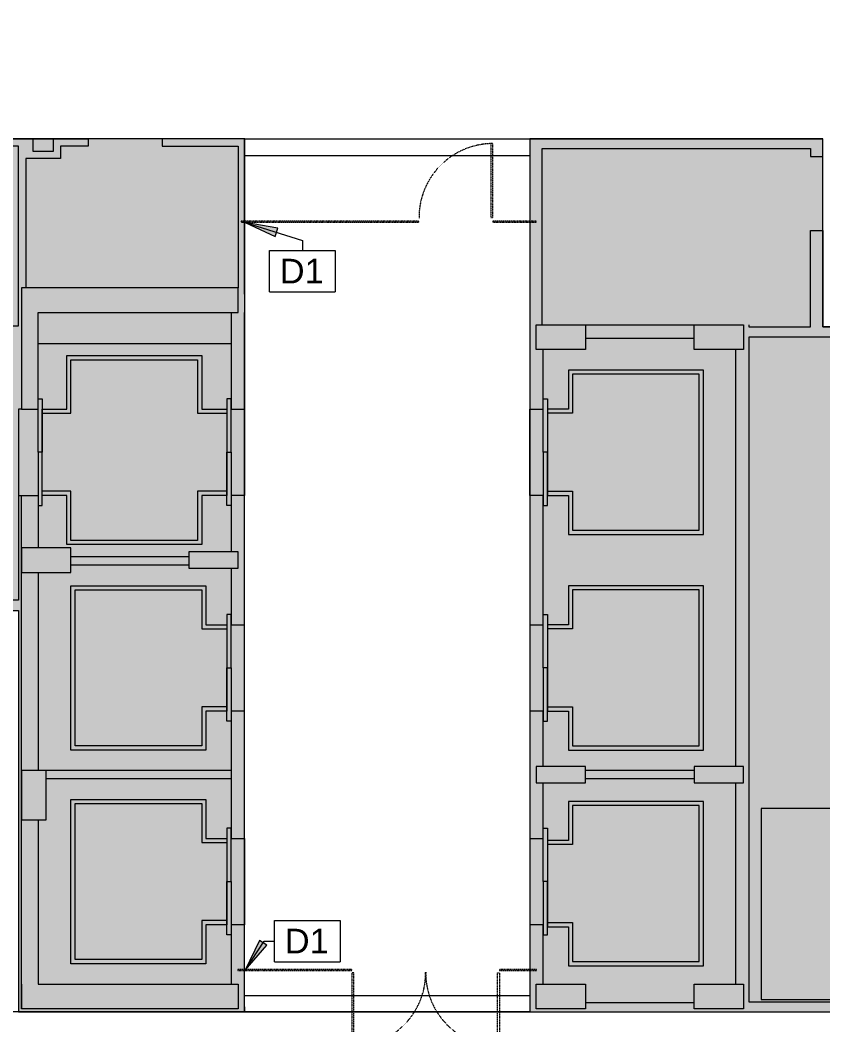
# Model space of a CAD drawing. Header units: inches. Extents: x 3 to 2535, y 0 to 2055.
# Drawn here: x 1382.2 to 1773.2, y 806.7 to 1295.9 of the extents above; entities that cross this region are included whole.
import ezdxf

# ---------------------------------------------------------------- set-up
doc = ezdxf.new("R2010")
doc.units = ezdxf.units.IN
doc.header["$MEASUREMENT"] = 0
doc.linetypes.add('Demolished', pattern=[0.1875, 0.125, -0.0625])
for name, color, linetype, lineweight in [('A-ANNO-KEYN', 231, 'Continuous', 9), ('A-DETL', 90, 'Continuous', 9), ('A-DETL-GENF', 92, 'Continuous', 9), ('A-DOOR', 31, 'Demolished', 9), ('CORE', 7, 'Continuous', 9), ('I-WALL', 2, 'Demolished', 9), ('Victor Bldg - 8th Floor_LINK_dwg', 8, 'Continuous', 9)]:
    doc.layers.add(name, color=color, linetype=linetype, lineweight=lineweight)
doc.styles.add('Arial', font='arial.ttf', dxfattribs={"height": 12})

# ---------------------------------------------------------------- blocks, each defined once
blk = doc.blocks.new('Door - Glass Single - Patch - Short Handle-7919625-Level XX  DEMOLITION')
at = {"layer": 'A-DOOR', "color": 250, "lineweight": 20}
for p, q in [((17, 38), (17, 2)), ((18, 38), (17, 38)), ((18, 2), (18, 38)), ((17, 2), (18, 2))]:
    blk.add_line(p, q, dxfattribs=at)
at = {"layer": 'A-DOOR', "color": 7}
blk.add_arc((18, 2), 36, 90, 180.5, dxfattribs=at)
blk = doc.blocks.new('Door - Glass Double - Patch - Long Pull-7939330-Level XX  DEMOLITION')
at = {"layer": 'A-DOOR', "color": 250, "lineweight": 20}
for p, q in [((-36, 37.26), (-35, 37.26)), ((-36, 1.26), (-36, 37.26)), ((-35, 37.26), (-35, 1.26)), ((35, 37.26), (35, 1.26)), ((36, 37.26), (35, 37.26)), ((36, 1.26), (36, 37.26)), ((-35, 1.26), (-36, 1.26)), ((35, 1.26), (36, 1.26))]:
    blk.add_line(p, q, dxfattribs=at)
at = {"layer": 'A-DOOR', "color": 7}
for centre, start, end in [((-36, 1.26), 359.5, 90), ((36, 1.26), 90, 180.5)]:
    blk.add_arc(centre, 36, start, end, dxfattribs=at)
blk = doc.blocks.new('Victor Bldg - 8th Floor_LINK_dwg-6972240-Level XX  DEMOLITION')
at = {"layer": 'CORE'}
for p, q in [((1768.5, 1238), (1717.31, 1238)), ((1491.5, 1230), (1630.5, 1230)), ((1383, 1165.5), (1383, 1153.5)), ((1657.5, 1141), (1710.5, 1141)), ((1391, 1138.5), (1485.37, 1138.5)), ((1730.62, 1135.5), (1730.62, 932.5)), ((1381.5, 1064.5), (1383, 1064.5)), ((1464.5, 1034.5), (1407, 1034.5)), ((1464.5, 1030.5), (1407, 1030.5)), ((1391, 1027), (1391, 930.5)), ((1710.5, 930.5), (1657.5, 930.5)), ((1485, 926.5), (1395, 926.5)), ((1710.5, 926.5), (1657.5, 926.5)), ((1730.62, 924.5), (1730.62, 826.5)), ((1383, 826.5), (1383, 814.5)), ((1491.5, 821), (1630.5, 821)), ((1710.5, 817.5), (1657.5, 817.5))]:
    blk.add_line(p, q, dxfattribs=at)
at = {"layer": 'CORE', "flags": 128}
for points in [[(1098, 1220), (1042, 1220), (1042, 1084.12), (1318, 1084.12), (1318, 1151), (1321.5, 1151), (1321.5, 1147), (1381.5, 1147), (1381.5, 1234.5), (1377.5, 1234.5), (1377.5, 1238), (1388.5, 1238), (1388.5, 1232), (1398.5, 1232), (1398.5, 1238), (1388.5, 1238), (1398.5, 1238), (1415.37, 1238), (1415.37, 1234.5), (1402, 1234.5), (1402, 1228.5), (1385, 1228.5), (1385, 1165.5)], [(1491.5, 1238), (1451.37, 1238), (1451.37, 1234.5), (1488.37, 1234.5), (1488.37, 1165.5)], [(1491.5, 1162.5), (1491.5, 1238), (1630.5, 1238), (1630.5, 1147.5), (1630.5, 1106.5)], [(1636.5, 1147.5), (1636.5, 1233.38), (1767.13, 1233.38), (1767.13, 1229.38), (1773.13, 1229.38), (1773.13, 1238), (1630.5, 1238)], [(1737.12, 1147.5), (1737.12, 1146.5), (1767.13, 1146.5), (1767.13, 1193.38), (1773.13, 1193.38), (1773.13, 1146.5), (1777.13, 1146.5), (1777.13, 1141.5), (1737.12, 1141.5), (1737.12, 818), (1947.63, 818), (1947.63, 994.5), (1888.12, 994.5)], [(1491.5, 1165.5), (1491.5, 1106.5), (1491.5, 1064.5)], [(1485, 1153.5), (1485, 1106.5), (1491.5, 1106.5)], [(1657.5, 1147.5), (1657.5, 1135.5), (1633.5, 1135.5), (1633.5, 1147.5), (1657.5, 1147.5), (1710.5, 1147.5)], [(1630.5, 1001.5), (1637, 1001.5), (1637, 1064.5), (1630.5, 1064.5), (1630.5, 1106.5), (1637, 1106.5), (1637, 1135.5)], [(1383, 1106.5), (1381.5, 1106.5), (1381.5, 1064.5), (1381.5, 1013.5), (1361.75, 1013.5), (1361.75, 1008.5), (1381.5, 1008.5), (1381.5, 813), (1321.5, 813), (1296.07, 813)], [(1391, 906.5), (1391, 826.5), (1488.5, 826.5), (1488.5, 814.5), (1383, 814.5), (1383, 1064.5), (1391, 1064.5), (1391, 1039)], [(1491.5, 959.5), (1491.5, 1001.5), (1491.5, 1064.5), (1485, 1064.5), (1485, 1037)], [(1630.5, 1064.5), (1630.5, 1001.5), (1630.5, 959.5), (1630.5, 897.5), (1637, 897.5), (1637, 924.5)], [(1485, 1029), (1485, 1001.5), (1491.5, 1001.5)], [(1407, 1020.5), (1472.72, 1020.5), (1472.72, 1001.5), (1483, 1001.5), (1483, 959.5), (1472.72, 959.5), (1472.72, 940.5), (1407, 940.5), (1407, 1020.5)], [(1409, 1018.5), (1470.72, 1018.5), (1470.72, 999.5), (1483, 999.5), (1483, 961.5), (1470.72, 961.5), (1470.72, 942.5), (1409, 942.5), (1409, 1018.5)], [(1630.5, 897.5), (1630.5, 855.5), (1630.5, 813), (1491.5, 813), (1630.5, 813), (1986, 813), (1986, 994.87)], [(1491.5, 897.5), (1491.5, 959.5), (1485, 959.5), (1485, 897.5), (1491.5, 897.5), (1491.5, 855.5)], [(1637, 932.5), (1637, 959.5), (1630.5, 959.5)], [(1485, 930.5), (1395, 930.5), (1383, 930.5), (1383, 906.5), (1395, 906.5), (1395, 930.5)], [(1407, 916.5), (1472.72, 916.5), (1472.72, 897.5), (1483, 897.5), (1483, 855.5), (1472.72, 855.5), (1472.72, 836.5), (1407, 836.5), (1407, 916.5)], [(1409, 914.5), (1470.72, 914.5), (1470.72, 895.5), (1483, 895.5), (1483, 857.5), (1470.72, 857.5), (1470.72, 838.5), (1409, 838.5), (1409, 914.5)], [(1623.5, 813), (1491.5, 813), (1491.5, 855.5), (1485, 855.5), (1485, 826.5)], [(1637, 826.5), (1637, 855.5), (1630.5, 855.5)], [(1491.5, 815.5), (1491.5, 813), (1381.5, 813)]]:
    blk.add_lwpolyline(points, dxfattribs=at)
for points in [[(1391, 1106.5), (1391, 1153.5), (1488.5, 1153.5), (1488.5, 1165.5), (1383, 1165.5), (1383, 1106.5)], [(1734.5, 1147.5), (1734.5, 1135.5), (1710.5, 1135.5), (1710.5, 1147.5)], [(1393, 1064.5), (1393, 1106.5), (1405, 1106.5), (1405, 1132.51), (1470.72, 1132.51), (1470.72, 1106.5), (1483, 1106.5), (1483, 1064.5), (1470.72, 1064.5), (1470.72, 1040.51), (1405, 1040.51), (1405, 1064.5)], [(1393, 1066.5), (1393, 1104.5), (1407, 1104.5), (1407, 1130.51), (1468.72, 1130.51), (1468.72, 1104.5), (1483, 1104.5), (1483, 1066.5), (1468.72, 1066.5), (1468.72, 1042.51), (1407, 1042.51), (1407, 1066.5)], [(1715, 1125.5), (1649.28, 1125.5), (1649.28, 1106.5), (1639, 1106.5), (1639, 1064.5), (1649.28, 1064.5), (1649.28, 1045.5), (1715, 1045.5)], [(1713, 1123.5), (1651.28, 1123.5), (1651.28, 1104.5), (1639, 1104.5), (1639, 1066.5), (1651.28, 1066.5), (1651.28, 1047.5), (1713, 1047.5)], [(1391, 1111.46), (1393, 1111.46), (1393, 1085.5), (1391, 1085.5)], [(1485, 1111.46), (1483, 1111.46), (1483, 1085.5), (1485, 1085.5)], [(1637, 1111.46), (1639, 1111.46), (1639, 1085.5), (1637, 1085.5)], [(1391, 1059.54), (1393, 1059.54), (1393, 1085.5), (1391, 1085.5)], [(1485, 1059.54), (1483, 1059.54), (1483, 1085.5), (1485, 1085.5)], [(1637, 1059.54), (1639, 1059.54), (1639, 1085.5), (1637, 1085.5)], [(1383, 1027), (1407, 1027), (1407, 1039), (1383, 1039)], [(1464.5, 1029), (1488.5, 1029), (1488.5, 1037), (1464.5, 1037)], [(1715, 1020.5), (1649.28, 1020.5), (1649.28, 1001.5), (1639, 1001.5), (1639, 959.5), (1649.28, 959.5), (1649.28, 940.5), (1715, 940.5)], [(1713, 1018.5), (1651.28, 1018.5), (1651.28, 999.5), (1639, 999.5), (1639, 961.5), (1651.28, 961.5), (1651.28, 942.5), (1713, 942.5)], [(1485, 1006.46), (1483, 1006.46), (1483, 980.5), (1485, 980.5)], [(1637, 1006.46), (1639, 1006.46), (1639, 980.5), (1637, 980.5)], [(1485, 954.54), (1483, 954.54), (1483, 980.5), (1485, 980.5)], [(1637, 954.54), (1639, 954.54), (1639, 980.5), (1637, 980.5)], [(1633.5, 924.5), (1657.5, 924.5), (1657.5, 932.5), (1633.5, 932.5)], [(1710.5, 924.5), (1734.5, 924.5), (1734.5, 932.5), (1710.5, 932.5)], [(1715, 915.5), (1649.28, 915.5), (1649.28, 896.5), (1639, 896.5), (1639, 854.5), (1649.28, 854.5), (1649.28, 835.5), (1715, 835.5)], [(1713, 913.5), (1651.28, 913.5), (1651.28, 894.5), (1639, 894.5), (1639, 856.5), (1651.28, 856.5), (1651.28, 837.5), (1713, 837.5)], [(1903.12, 819), (1903.12, 912), (1743.12, 912), (1743.12, 819)], [(1485, 902.46), (1483, 902.46), (1483, 876.5), (1485, 876.5)], [(1637, 902.46), (1639, 902.46), (1639, 876.5), (1637, 876.5)], [(1485, 850.54), (1483, 850.54), (1483, 876.5), (1485, 876.5)], [(1637, 850.54), (1639, 850.54), (1639, 876.5), (1637, 876.5)], [(1657.5, 826.5), (1657.5, 814.5), (1633.5, 814.5), (1633.5, 826.5)], [(1734.5, 826.5), (1734.5, 814.5), (1710.5, 814.5), (1710.5, 826.5)]]:
    blk.add_lwpolyline(points, close=True, dxfattribs=at)
blk = doc.blocks.new('Keynote Tag - Keynote Number - Boxed-135510-Level XX  DEMOLITION')
at = {"layer": 'A-ANNO-KEYN'}
for p, q in [((-0.125, -0.0792), (-0.125, 0.0781)), ((-0.125, 0.0781), (0.125, 0.0781)), ((0.125, 0.0781), (0.125, -0.0792)), ((-0.125, -0.0792), (0.125, -0.0792))]:
    blk.add_line(p, q, dxfattribs=at)

msp = doc.modelspace()

# ---------------------------------------------------------------- hatches: boundary and pattern name
at = {"layer": 'A-ANNO-KEYN'}
for points in [[(1491.8, 1197.37), (1506.44, 1190.58), (1507.7, 1194.6)], [(1491.93, 833.3), (1502.41, 845.58), (1498.87, 847.87)]]:
    msp.add_hatch(color=256, dxfattribs=at).paths.add_polyline_path(points, flags=0)
at = {"layer": 'A-DETL-GENF'}
h = msp.add_hatch(color=9, dxfattribs=at)
h.paths.add_polyline_path([(31, 547.54), (283.25, 547.54), (283.25, 1522), (3.5, 1522), (3.5, 547.54)], flags=0)
h.paths.add_polyline_path([(1488.25, 813), (1491.5, 813), (1491.5, 1153.5), (1491.69, 1153.5), (1491.69, 1238), (829, 1238), (829, 1037.5), (853, 1037.5), (853, 1013.5), (829, 1013.5), (829, 951.5), (902.81, 951.5), (902.81, 813.06), (1321.5, 813.06), (1321.5, 1008.5), (1381.5, 1008.5), (1381.5, 813)], flags=0)
h.paths.add_polyline_path([(1630.5, 813), (1986, 813), (1986, 1238), (1880.43, 1238), (1880.43, 1193.38), (1876.13, 1193.38), (1876.13, 1157.5), (1825.13, 1157.5), (1825.13, 1146.5), (1773.13, 1146.5), (1773.13, 1237.94), (1630.5, 1237.94), (1630.5, 833.12)], flags=0)
h.paths.add_polyline_path([(1040.5, 1013.5), (1016.5, 1013.5), (1016.5, 1037.5), (1040.5, 1037.5), (1040.5, 1029.19)], flags=0)

# ---------------------------------------------------------------- linework, layer by layer
at = {"layer": 'A-ANNO-KEYN'}
for p, q in [((1491.8, 1197.37), (1506.44, 1190.58)), ((1507.7, 1194.6), (1491.8, 1197.37)), ((1491.8, 1197.37), (1519.73, 1188.62)), ((1506.44, 1190.58), (1507.7, 1194.6)), ((1519.73, 1188.62), (1519.73, 1183.73)), ((1498.87, 847.87), (1491.93, 833.3)), ((1491.93, 833.3), (1501.17, 847.54)), ((1502.41, 845.58), (1498.87, 847.87)), ((1501.17, 847.54), (1506.18, 847.52)), ((1491.93, 833.3), (1502.41, 845.58))]:
    msp.add_line(p, q, dxfattribs=at)
at = {"layer": 'A-DETL'}
for p, q in [((1491.69, 1238), (829, 1238)), ((1491.69, 1153.5), (1491.69, 1238)), ((1773.13, 1237.94), (1630.5, 1237.94)), ((1630.5, 1237.94), (1630.5, 813)), ((1773.13, 1146.5), (1773.13, 1237.94)), ((1491.5, 813), (1491.5, 1153.5)), ((1491.5, 1153.5), (1491.69, 1153.5)), ((1825.13, 1146.5), (1773.13, 1146.5)), ((1381.5, 813), (1491.5, 813)), ((1630.5, 813), (1986, 813))]:
    msp.add_line(p, q, dxfattribs=at)
at = {"layer": 'I-WALL', "color": 250, "lineweight": 20}
for p, q in [((1576.5, 1198), (1489.94, 1198)), ((1489.94, 1198), (1489.94, 1197.5)), ((1489.94, 1197.5), (1576.5, 1197.5)), ((1576.5, 1197.5), (1576.5, 1198)), ((1633.5, 1198), (1612.5, 1198)), ((1612.5, 1198), (1612.5, 1197.5)), ((1612.5, 1197.5), (1633.5, 1197.5)), ((1633.5, 1197.5), (1633.5, 1198)), ((1543.75, 833.62), (1488.25, 833.62)), ((1488.25, 833.62), (1488.25, 833.12)), ((1488.25, 833.12), (1543.75, 833.12)), ((1543.75, 833.12), (1543.75, 833.62)), ((1633.75, 833.62), (1615.75, 833.62)), ((1615.75, 833.62), (1615.75, 833.12)), ((1615.75, 833.12), (1633.75, 833.12)), ((1633.75, 833.12), (1633.75, 833.62))]:
    msp.add_line(p, q, dxfattribs=at)

# ---------------------------------------------------------------- block references
at = {"layer": 'A-ANNO-KEYN', "xscale": 127.9999999999999, "yscale": 127.9999999999999, "zscale": 127.9999999999999}
for p in [(1519.73, 1173.73), (1522.18, 847.59)]:
    msp.add_blockref('Keynote Tag - Keynote Number - Boxed-135510-Level XX  DEMOLITION', p, dxfattribs=at)
at = {"layer": 'A-DOOR', "color": 7}
msp.add_blockref('Door - Glass Single - Patch - Short Handle-7919625-Level XX  DEMOLITION', (1594.5, 1197.75), dxfattribs=at)
at = {"layer": 'A-DOOR', "color": 7, "rotation": 180}
msp.add_blockref('Door - Glass Double - Patch - Long Pull-7939330-Level XX  DEMOLITION', (1579.75, 833.37), dxfattribs=at)
at = {"layer": 'Victor Bldg - 8th Floor_LINK_dwg', "color": 7}
msp.add_blockref('Victor Bldg - 8th Floor_LINK_dwg-6972240-Level XX  DEMOLITION', (0, 0), dxfattribs=at)

# ---------------------------------------------------------------- texts
at = {"layer": 'A-ANNO-KEYN', "char_height": 12, "width": 26.26, "attachment_point": 1, "style": 'Arial'}
for insert in [(1508.68, 1179.67), (1511.13, 853.53)]:
    msp.add_mtext('D1', dxfattribs=dict(at, insert=insert))

doc.saveas('drawing.dxf')
